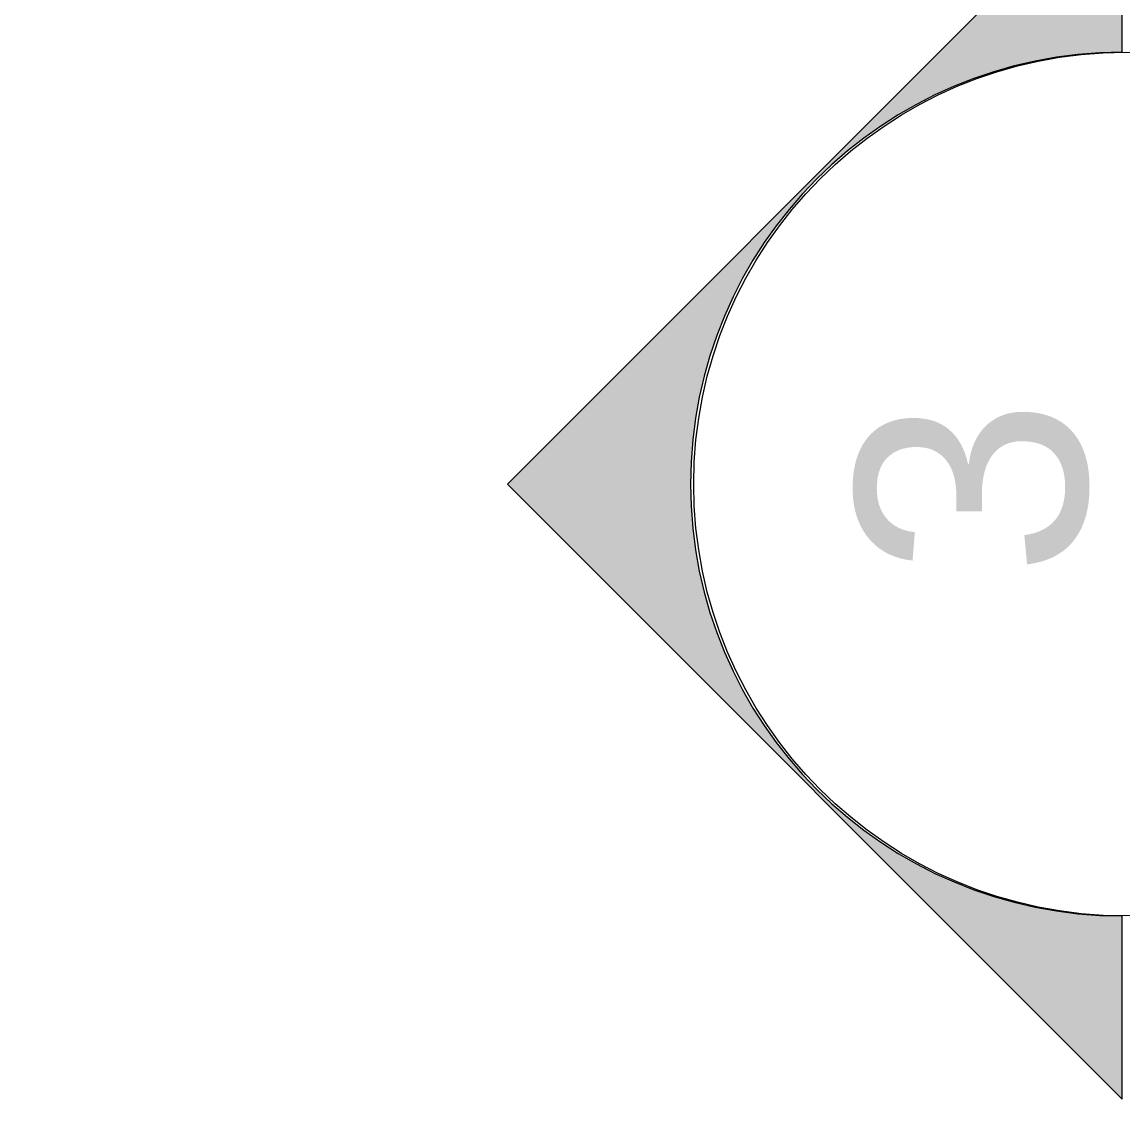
# Model space of a CAD drawing. Header units: millimetres. Extents: x -853228 to -744682, y -17776 to 32484.
# Drawn here: x -830362 to -828449, y 9258 to 11162 of the extents above; entities that cross this region are included whole.
import ezdxf

# ---------------------------------------------------------------- set-up
doc = ezdxf.new("R2010")
doc.units = ezdxf.units.MM
doc.layers.add('A-ANNO-NOTE', color=3, linetype='Continuous', lineweight=25)
doc.styles.add('Arial', font='arial.ttf', dxfattribs={"height": 400})

# ---------------------------------------------------------------- blocks, each defined once
blk = doc.blocks.new('DPA_AN_Section Line - UP-Left-16619295-4281-01 ENLARGED LOWER PLATFORM LEVEL - REFLECTED CEILING PLAN - SHEET 2')
at = {"layer": 'A-ANNO-NOTE', "lineweight": 9}
h = blk.add_hatch(color=256, dxfattribs=at)
edge = h.paths.add_edge_path()
edge.add_arc((0, -0.028), 7.5, 180, 360)
edge.add_line((7.5, -0.028), (10.682, -0.028))
edge.add_line((10.682, -0.028), (0, -10.71))
edge.add_line((0, -10.71), (-10.682, -0.028))
edge.add_line((-10.682, -0.028), (-7.5, -0.028))
at = {"layer": 'A-ANNO-NOTE', "lineweight": 18}
for p, q in [((-7.5, -0.028), (-10.682, -0.028)), ((-10.682, -0.028), (0, -10.71)), ((0, -10.71), (10.682, -0.028)), ((10.682, -0.028), (7.5, -0.028))]:
    blk.add_line(p, q, dxfattribs=at)
blk.add_circle((0, 0.028), 7.5, dxfattribs=at)
blk.add_arc((0, -0.028), 7.5, 180, 360, dxfattribs=at)

msp = doc.modelspace()

# ---------------------------------------------------------------- linework, layer by layer
msp.add_spline([(-835882.4, 3579), (-801682.4, 12088.5), (-758836, 27096.5), (-744682.4, 3579)], degree=3)

# ---------------------------------------------------------------- block references
at = {"layer": 'A-ANNO-NOTE', "xscale": 100, "yscale": 100, "zscale": 100, "rotation": 269.9999999999999}
msp.add_blockref('DPA_AN_Section Line - UP-Left-16619295-4281-01 ENLARGED LOWER PLATFORM LEVEL - REFLECTED CEILING PLAN - SHEET 2', (-828447.4, 10359.1), dxfattribs=at)

# ---------------------------------------------------------------- texts
at = {"layer": 'A-ANNO-NOTE', "lineweight": 9, "insert": (-828912.5, 10198.4), "char_height": 400, "width": 376.793, "attachment_point": 1, "rotation": 90, "style": 'Arial'}
msp.add_mtext('3', dxfattribs=at)

doc.saveas('drawing.dxf')
